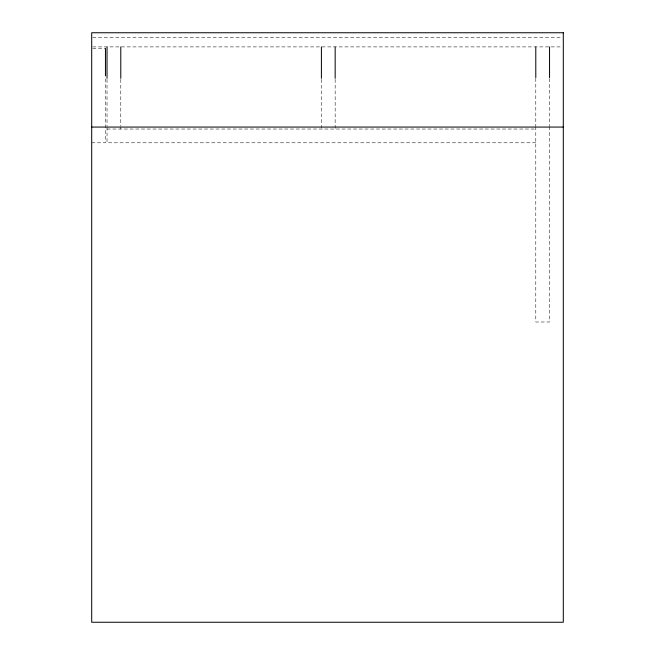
<?xml version="1.0" encoding="UTF-8"?>
<svg xmlns="http://www.w3.org/2000/svg" width="655" height="655" viewBox="0 0 655 655"><rect width="100%" height="100%" fill="white"/><g stroke="black" fill="none" stroke-linecap="round" stroke-linejoin="round"><path stroke-width="0.49" stroke-dasharray="3.27 2.46" d="M92.723 37.466L561.253 37.466M92.723 46.898L561.253 46.898M92.683 48.47L105.455 48.47M107.027 129.035L535.79 129.035M91.7 142.79L105.455 142.79L105.455 76.864M535.79 142.79L107.027 142.79L107.027 127.07M549.545 78.6L549.545 126.169M549.545 126.669L549.545 321.998L535.79 321.998L535.79 126.669M535.79 78.33L535.79 126.169M335.163 79.345L335.163 129.035M321.409 79.345L321.409 128.02M120.782 79.345L120.782 126.169M120.782 127.07L120.782 129.035M107.027 79.345L107.027 126.169"/><path stroke-width="0.98" d="M91.7 127.07L563.3 127.07M549.545 46.898L549.545 77.577M535.79 46.898L535.79 77.577M335.163 46.898L335.163 78.33M321.409 46.898L321.409 78.33M120.782 46.898L120.782 78.33M107.027 46.898L107.027 78.33M105.455 48.47L105.455 75.857M563.3 32.75L91.7 32.75L91.7 622.25L563.3 622.25L563.3 32.75"/></g></svg>
